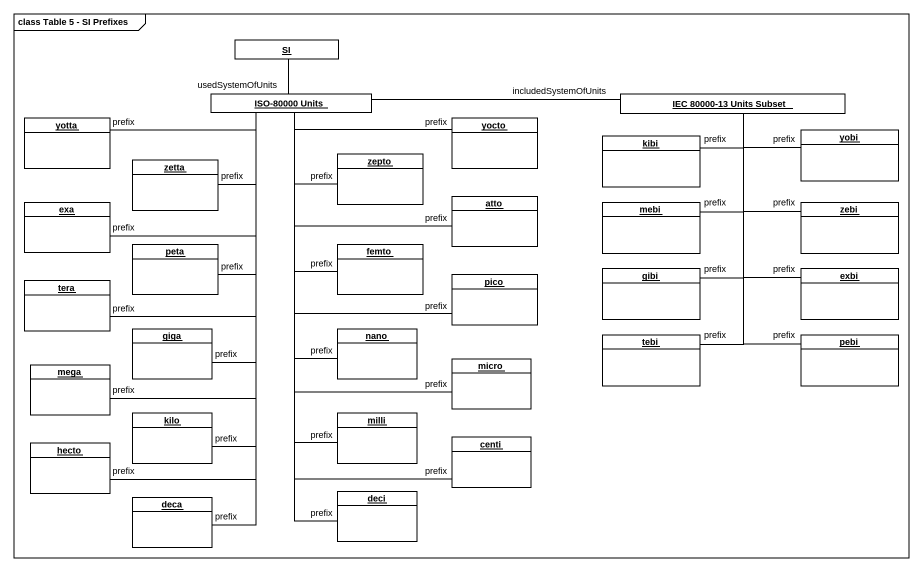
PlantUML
@startuml
mainframe class Table 5 - SI Prefixes
hide circle
hide empty members
object SI #FFFFFF
object "ISO-80000 Units" as ISO_80000_Units #FFFFFF
object "IEC 80000-13 Units Subset" as IEC_80000_13_Units_Subset #FFFFFF
object yotta #FFFFFF
object yocto #FFFFFF
object kibi #FFFFFF
object yobi #FFFFFF
object zetta #FFFFFF
object zepto #FFFFFF
object exa #FFFFFF
object atto #FFFFFF
object mebi #FFFFFF
object zebi #FFFFFF
object peta #FFFFFF
object femto #FFFFFF
object tera #FFFFFF
object pico #FFFFFF
object gibi #FFFFFF
object exbi #FFFFFF
object giga #FFFFFF
object nano #FFFFFF
object mega #FFFFFF
object micro #FFFFFF
object tebi #FFFFFF
object pebi #FFFFFF
object hecto #FFFFFF
object kilo #FFFFFF
object milli #FFFFFF
object centi #FFFFFF
object deca #FFFFFF
object deci #FFFFFF
ISO_80000_Units -up- SI : usedSystemOfUnits
IEC_80000_13_Units_Subset -left- ISO_80000_Units : includedSystemOfUnits
yotta -right- ISO_80000_Units : prefix
yocto -left- ISO_80000_Units : prefix
kibi -up- IEC_80000_13_Units_Subset : prefix
yobi -left- IEC_80000_13_Units_Subset : prefix
zetta -up- ISO_80000_Units : prefix
zepto -up- ISO_80000_Units : prefix
exa -right- ISO_80000_Units : prefix
atto -left- ISO_80000_Units : prefix
mebi -up- IEC_80000_13_Units_Subset : prefix
zebi -up- IEC_80000_13_Units_Subset : prefix
peta -up- ISO_80000_Units : prefix
femto -up- ISO_80000_Units : prefix
tera -up- ISO_80000_Units : prefix
pico -up- ISO_80000_Units : prefix
gibi -up- IEC_80000_13_Units_Subset : prefix
exbi -up- IEC_80000_13_Units_Subset : prefix
giga -up- ISO_80000_Units : prefix
nano -up- ISO_80000_Units : prefix
mega -up- ISO_80000_Units : prefix
micro -up- ISO_80000_Units : prefix
tebi -up- IEC_80000_13_Units_Subset : prefix
pebi -up- IEC_80000_13_Units_Subset : prefix
hecto -up- ISO_80000_Units : prefix
kilo -up- ISO_80000_Units : prefix
milli -up- ISO_80000_Units : prefix
centi -up- ISO_80000_Units : prefix
deca -up- ISO_80000_Units : prefix
deci -up- ISO_80000_Units : prefix
@enduml
